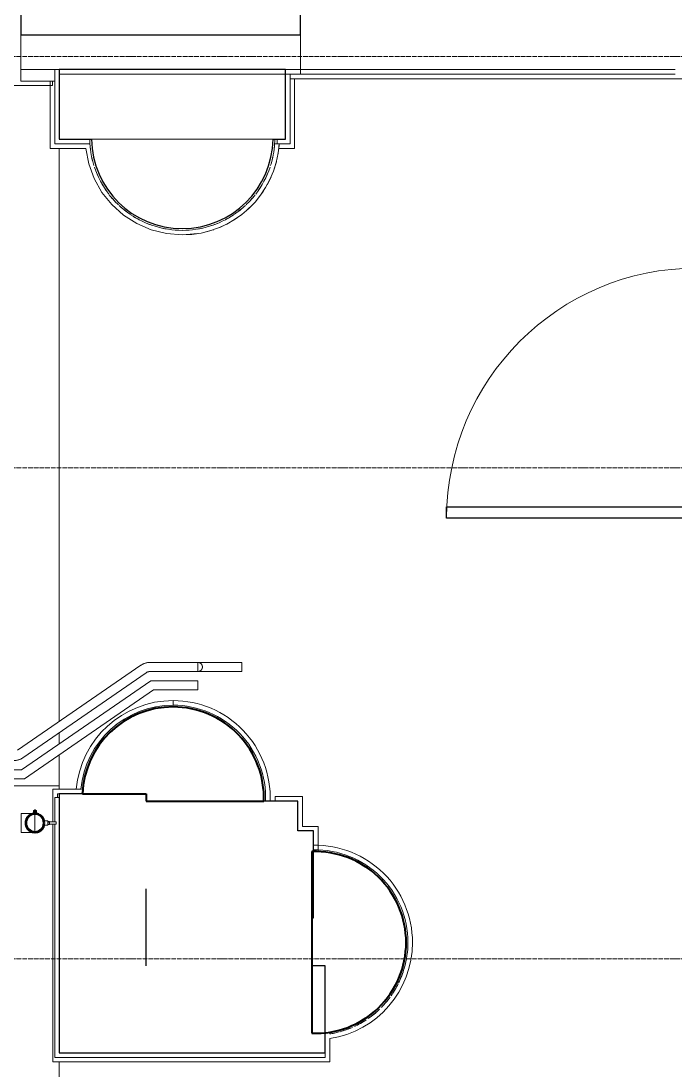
# Model space of a CAD drawing. Header units: millimetres. Extents: x -12447 to 83753, y -46415 to 46712.
# Drawn here: x 18241 to 21106, y -2645 to 1951 of the extents above; entities that cross this region are included whole.
import ezdxf

# ---------------------------------------------------------------- set-up
doc = ezdxf.new("R2010")
doc.units = ezdxf.units.MM
doc.linetypes.add('ADSK_Линия сетки', pattern=[25, 20, -2.5, 0, -2.5])
for name, color, linetype, lineweight in [('Двери', 7, 'Continuous', 9), ('Колонны', 7, 'Continuous', 18), ('Обобщенные модели', 7, 'Continuous', 18), ('Ограждение', 7, 'Continuous', 9), ('Оси', 7, 'Continuous', 9), ('Перекрытие', 7, 'Continuous', 18), ('Стены наружные', 7, 'Continuous', 18), ('Стены несущие', 7, 'Continuous', 30), ('Стены отделка', 7, 'Continuous', 30), ('Стены разрез', 7, 'Continuous', 30), ('Стены штриховка', 7, 'Continuous', 9)]:
    doc.layers.add(name, color=color, linetype=linetype, lineweight=lineweight)

# ---------------------------------------------------------------- blocks, each defined once
blk = doc.blocks.new('AC_ДверьВитражная_Однопольная_Алюминиевая - Остекленная Левая-6453477-План полов 1-го этажа')
at = {"layer": 'Двери'}
for p, q in [((-607.5, 0), (-607.5, 65)), ((-607.5, 65), (-537.5, 65)), ((-547.5, 50), (-547.5, 0)), ((-537.5, 50), (-547.5, 50)), ((-537.5, 65), (-537.5, 50)), ((537.5, 65), (607.5, 65)), ((537.5, 50), (537.5, 65)), ((547.5, 50), (537.5, 50)), ((547.5, 0), (547.5, 50)), ((607.5, 65), (607.5, 0)), ((-547.5, 0), (-607.5, 0)), ((607.5, 0), (547.5, 0))]:
    blk.add_line(p, q, dxfattribs=at)
at = {"layer": 'Двери', "lineweight": 30}
for p, q in [((497.5, -1095), (497.5, 0)), ((497.5, 0), (547.5, 0)), ((547.5, 0), (547.5, -1095)), ((547.5, -1095), (497.5, -1095))]:
    blk.add_line(p, q, dxfattribs=at)
at = {"layer": 'Двери'}
blk.add_arc((547.5, 0), 1095, 180, 270, dxfattribs=at)
blk = doc.blocks.new('Колонны 8 - Колонны 1-1075542-План полов 1-го этажа')
at = {"layer": 'Колонны'}
for start, end in [(83.5389, 89.0777), (74.1999, 78.3065), (64.8943, 69.0247), (55.6041, 59.7318), (46.3241, 50.4218), (37.0511, 41.0833), (27.7832, 31.6917), (18.5193, 22.1831), (9.2582, 12.3214), (347.6786, 350.7418), (337.8169, 341.4807), (328.3083, 332.2168), (318.9167, 322.9489), (309.5782, 313.6759), (290.9753, 295.1057), (300.2682, 304.3959), (270.9223, 276.4611), (281.6935, 285.8001)]:
    blk.add_arc((19403.5, -2154.7), 405.5, start, end, dxfattribs=at)
at = {"layer": 'Стены разрез'}
for start, end in [(0, 89.0598), (270.9402, 0)]:
    blk.add_arc((19403.5, -2154.7), 397.8, start, end, dxfattribs=at)
blk = doc.blocks.new('TN_ПВС 125-82_Водосточная труба - TN_ПВС 125-82_Водосточная труба-2851608-План полов 1-го этажа')
at = {"layer": 'Обобщенные модели', "lineweight": 40}
for radius, start, end in [(41.1, 151.0711, 178.9289), (38.8, 0, 180), (38.8, 180, 0), (41.1, 121.0711, 148.9289), (41.1, 91.0711, 118.9289), (41.1, 61.0711, 88.9289), (41.1, 31.0711, 58.9289), (41.1, 1.0711, 28.9289), (41.1, 181.0711, 208.9289), (41.1, 211.0711, 238.9289), (41.1, 241.0711, 268.9289), (41.1, 271.0711, 298.9289), (41.1, 301.0711, 328.9289), (41.1, 331.0711, 358.9289)]:
    blk.add_arc((0, 0), radius, start, end, dxfattribs=at)
blk = doc.blocks.new('_ Хомут универсальный - _ Хомут универсальный-2851609-План полов 1-го этажа')
at = {"layer": 'Обобщенные модели'}
for p, q in [((-5, 93.3), (-5, 63.3)), ((5, 93.3), (-5, 93.3)), ((5, 63.3), (5, 93.3)), ((10, 56.8), (-10, 56.8)), ((-10, 56.8), (-10, 42.1)), ((-6.9, 63.3), (0, 63.3)), ((-6.9, 63.3), (-6.9, 56.8)), ((0, 63.3), (6.9, 63.3)), ((0, 63.3), (0, 56.8)), ((6.9, 63.3), (6.9, 56.8)), ((10, 42.2), (10, 56.8)), ((-43.2, 2.5), (-56.9, 2.5)), ((-56.9, 2.5), (-56.9, -2.1)), ((-54.3, 6.3), (-50, 6.3)), ((-54.3, 6.3), (-54.3, 2.5)), ((-50, 6.3), (-45.7, 6.3)), ((-50, 6.3), (-50, 2.5)), ((-45.7, 6.3), (-45.7, 2.5)), ((-56.9, -2.1), (-43.2, -2.1)), ((-54.3, -2.1), (-54.3, -5.9)), ((-50, -5.9), (-54.3, -5.9)), ((-50, -2.1), (-50, -5.9)), ((-45.7, -5.9), (-50, -5.9)), ((-45.7, -2.1), (-45.7, -5.9))]:
    blk.add_line(p, q, dxfattribs=at)
for centre, radius, start, end in [((0, 0.1), 43.3, 182.992, 76.5871), ((0, 0), 43.3, 103.3472, 176.6899), ((0, 0), 41, 0, 180), ((0, 0), 41, 180, 0)]:
    blk.add_arc(centre, radius, start, end, dxfattribs=at)
blk = doc.blocks.new('_ Водосточный слив с хомутом универсальным - _ Водосточный слив с хомутом универсальным-2862675-План полов 1-го этажа')
at = {"layer": 'Обобщенные модели'}
for p, q in [((-13.7, 41.1), (-61, 41.1)), ((0, -38.8), (0, 38.8)), ((0, 38.8), (0, -38.8)), ((-61, -41.1), (-13.7, -41.1))]:
    blk.add_line(p, q, dxfattribs=at)
at = {"layer": 'Обобщенные модели', "flags": 128}
blk.add_lwpolyline([(-61, 41.1), (-61, 39.9), (-61, 36.4), (-61, 30.8), (-61, 23.3), (-61, 14.6), (-61, 5), (-61, -5), (-61, -14.6), (-61, -23.3), (-61, -30.8), (-61, -36.4), (-61, -39.9), (-61, -41.1)], dxfattribs=at)
at = {"layer": 'Обобщенные модели'}
for start, end in [(92.7801, 180), (180, 346.716), (13.284, 86.6773)]:
    blk.add_arc((0, 0), 43.6, start, end, dxfattribs=at)
blk = doc.blocks.new('Ограждение - Ограждение-2039143-План полов 1-го этажа')
at = {"layer": 'Ограждение'}
for p, q in [((18243.9, -1326.7), (18809.9, -936.7)), ((18809.9, -936.7), (19016.1, -936.7)), ((19016.1, -936.7), (19016.1, -976.7)), ((18256.3, -1366.7), (18822.4, -976.7)), ((18822.4, -976.7), (19016.1, -976.7)), ((17719.3, -1326.7), (18243.9, -1326.7)), ((17719.3, -1366.7), (18256.3, -1366.7))]:
    blk.add_line(p, q, dxfattribs=at)
blk = doc.blocks.new('Тип перил - Перила_Внутренний_-3098441-План полов 1-го этажа')
at = {"layer": 'Ограждение'}
for p, q in [((18767.1, -869), (18226.7, -1241.4)), ((19016.1, -856.7), (18806.8, -856.7)), ((18249.4, -1274.3), (18789.8, -902)), ((18806.8, -896.7), (19016.1, -896.7)), ((19016.1, -879), (19016.1, -874.3))]:
    blk.add_line(p, q, dxfattribs=at)
at = {"layer": 'Ограждение', "flags": 128}
for points in [[(18806.8, -856.7), (18804, -856.7), (18801.2, -856.9), (18798.4, -857.2), (18795.7, -857.6), (18792.9, -858.1), (18790.2, -858.7), (18787.5, -859.4), (18784.8, -860.2), (18782.2, -861.2), (18779.6, -862.2), (18777, -863.3), (18774.5, -864.6), (18772, -865.9), (18769.6, -867.4), (18767.3, -868.9), (18767.1, -869)], [(18789.8, -902), (18790.8, -901.3), (18791.8, -900.7), (18792.9, -900.1), (18793.9, -899.6), (18795, -899.1), (18796.2, -898.6), (18797.3, -898.2), (18798.4, -897.9), (18799.6, -897.6), (18800.8, -897.3), (18801.9, -897.1), (18803.1, -896.9), (18804.3, -896.8), (18805.5, -896.7), (18806.7, -896.7), (18806.8, -896.7)], [(18209.7, -1286.7), (18212.5, -1286.6), (18215.3, -1286.5), (18218, -1286.2), (18220.8, -1285.8), (18223.6, -1285.3), (18226.3, -1284.7), (18229, -1283.9), (18231.7, -1283.1), (18234.3, -1282.2), (18236.9, -1281.1), (18239.5, -1280), (18242, -1278.8), (18244.4, -1277.4), (18246.9, -1276), (18249.2, -1274.4), (18249.4, -1274.3)]]:
    blk.add_lwpolyline(points, dxfattribs=at)
blk = doc.blocks.new('Тип перил - D40-V77-План полов 1-го этажа')
at = {"layer": 'Ограждение', "flags": 128}
for points in [[(0, 20), (0.8, 20), (1.6, 19.9), (2.4, 19.9), (3.2, 19.7), (4, 19.6), (4.8, 19.4), (5.5, 19.2), (6.3, 19), (7, 18.7), (7.8, 18.4), (8.5, 18.1), (9.2, 17.7), (9.9, 17.4), (10.6, 16.9), (11.3, 16.5), (11.9, 16), (12.6, 15.6), (13.2, 15), (13.8, 14.5), (14.3, 13.9), (14.9, 13.3), (15.4, 12.7), (15.9, 12.1), (16.4, 11.5), (16.8, 10.8), (17.2, 10.1), (17.6, 9.4), (18, 8.7), (18.3, 8), (18.6, 7.2), (18.9, 6.5), (19.2, 5.7), (19.4, 5), (19.6, 4.2), (19.7, 3.4), (19.8, 2.6), (19.9, 1.8), (20, 1), (20, 0.2), (20, 0)], [(20, 0), (20, -0.8), (19.9, -1.6), (19.9, -2.4), (19.7, -3.2), (19.6, -4), (19.4, -4.8), (19.2, -5.5), (19, -6.3), (18.7, -7), (18.4, -7.8), (18.1, -8.5), (17.7, -9.2), (17.4, -9.9), (16.9, -10.6), (16.5, -11.3), (16, -11.9), (15.6, -12.6), (15, -13.2), (14.5, -13.8), (13.9, -14.3), (13.3, -14.9), (12.7, -15.4), (12.1, -15.9), (11.5, -16.4), (10.8, -16.8), (10.1, -17.2), (9.4, -17.6), (8.7, -18), (8, -18.3), (7.2, -18.6), (6.5, -18.9), (5.7, -19.2), (5, -19.4), (4.2, -19.6), (3.4, -19.7), (2.6, -19.8), (1.8, -19.9), (1, -20), (0.2, -20), (0, -20)]]:
    blk.add_lwpolyline(points, dxfattribs=at)
blk = doc.blocks.new('Тип перил - Перила_Внутренний_-V78-План полов 1-го этажа')
at = {"layer": 'Ограждение'}
for p, q in [((18226.7, -1241.4), (18767.1, -869)), ((18806.8, -856.7), (19016.1, -856.7)), ((19016.1, -856.7), (19016.1, -896.7)), ((18249.4, -1274.3), (18789.8, -902)), ((18806.8, -896.7), (19016.1, -896.7))]:
    blk.add_line(p, q, dxfattribs=at)
for centre, radius, start, end in [((18806.8, -926.7), 70, 90, 124.5671), ((18806.8, -926.7), 30, 90, 124.5671), ((18209.7, -1216.7), 70, 270, 304.5671)]:
    blk.add_arc(centre, radius, start, end, dxfattribs=at)
blk = doc.blocks.new('Тип перил - Перила_Внутренний_-3098458-План полов 1-го этажа')
at = {"layer": 'Ограждение'}
for p, q in [((19209.1, -856.7), (19016.1, -856.7)), ((19016.1, -896.7), (19209.1, -896.7)), ((19209.1, -879), (19209.1, -874.3))]:
    blk.add_line(p, q, dxfattribs=at)
at = {"layer": 'Ограждение', "flags": 128}
for points in [[(18806.8, -856.7), (18804, -856.7), (18801.2, -856.9), (18798.4, -857.2), (18795.7, -857.6), (18792.9, -858.1), (18790.2, -858.7), (18787.5, -859.4), (18784.8, -860.2), (18782.2, -861.2), (18779.6, -862.2), (18777, -863.3), (18774.5, -864.6), (18772, -865.9), (18769.6, -867.4), (18767.3, -868.9)], [(18209.7, -1286.7), (18212.5, -1286.6), (18215.3, -1286.5), (18218, -1286.2), (18220.8, -1285.8), (18223.6, -1285.3), (18226.3, -1284.7), (18229, -1283.9), (18231.7, -1283.1), (18234.3, -1282.2), (18236.9, -1281.1), (18239.5, -1280), (18242, -1278.8), (18244.4, -1277.4), (18246.9, -1276), (18249.2, -1274.4)]]:
    blk.add_lwpolyline(points, dxfattribs=at)
blk = doc.blocks.new('Тип перил - Перила_Внутренний_-V79-План полов 1-го этажа')
at = {"layer": 'Ограждение'}
for p, q in [((19016.1, -856.7), (19209.1, -856.7)), ((19209.1, -856.7), (19209.1, -896.7)), ((19016.1, -896.7), (19209.1, -896.7))]:
    blk.add_line(p, q, dxfattribs=at)

msp = doc.modelspace()

# ---------------------------------------------------------------- hatches: boundary and pattern name
at = {"layer": 'Колонны', "true_color": 0xfbfbf4}
for points in [[(18505.338, -1431.792), (18510.339, -1431.792), (18519.004, -1364.962), (18538.826, -1300.554), (18569.237, -1240.417), (18609.364, -1186.277), (18658.055, -1139.688), (18719.702, -1099.374), (18781.382, -1072.685), (18842.819, -1057.103), (18907.698, -1051.587), (18907.698, -1043.829), (18839.619, -1049.84), (18775.332, -1066.408), (18713.912, -1093.691), (18663.961, -1125.347), (18615.168, -1168.634), (18572.671, -1221.386), (18541.851, -1274.439), (18518.481, -1335.707), (18505.338, -1398.939), (18505.713, -1411.792), (18506.018, -1411.792), (18504.171, -1431.792)], [(19574.121, -2484.436), (19580.341, -2483.635), (19594.121, -2480.771), (19594.295, -2482.289), (19639.224, -2471.897), (19663.563, -2464.632), (19700.073, -2449.447), (19734.317, -2431.879), (19753.035, -2420.13), (19788.003, -2394.467), (19806.182, -2378.339), (19835.298, -2348.488), (19849.993, -2330.781), (19879.337, -2287.736), (19887.495, -2273.236), (19912.855, -2217.107), (19930.572, -2147.542), (19935.269, -2082.647), (19928.564, -2082.647), (19922.236, -2153.316), (19903.301, -2222.053), (19872.812, -2285.73), (19831.288, -2343.261), (19780.204, -2392.5), (19720.584, -2432.14), (19656.105, -2460.146), (19587.041, -2476.4), (19574.121, -2477.362), (19574.121, -2483.859)]]:
    msp.add_hatch(color=7, dxfattribs=at).paths.add_polyline_path(points)

# ---------------------------------------------------------------- linework, layer by layer
at = {"layer": 'Колонны', "lineweight": 40}
for p, q in [((18510.339, -1431.792), (18789.296, -1431.792)), ((18789.296, -1431.792), (18789.296, -1463.964)), ((18789.296, -1463.964), (19305.176, -1463.964)), ((19516.187, -1685.169), (19516.187, -2480.124))]:
    msp.add_line(p, q, dxfattribs=at)
at = {"layer": 'Колонны', "flags": 128}
msp.add_lwpolyline([(19305.176, -1463.964), (19306.728, -1463.964), (19308.281, -1463.964), (19309.834, -1463.964), (19311.386, -1463.964), (19312.908, -1463.964)], dxfattribs=at)
at = {"layer": 'Колонны', "lineweight": 40}
for centre, start, end in [((18907.698, -1449.334), 90, 177.472243), ((18907.698, -1449.334), 357.891963, 90), ((19530.818, -2082.647), 0, 92.108037), ((19530.818, -2082.647), 267.891963, 0)]:
    msp.add_arc(centre, 397.747, start, end, dxfattribs=at)
at = {"layer": 'Колонны'}
for start, end in [(347.115218, 350.308064), (336.803914, 340.610092), (326.861394, 330.904436), (317.04115, 321.187258), (307.276288, 311.452241), (297.541103, 301.687422), (278.995683, 281.92457), (287.82362, 291.867128)]:
    msp.add_arc((19530.818, -2082.647), 405.504, start, end, dxfattribs=at)
at = {"layer": 'Оси', "linetype": 'ADSK_Линия сетки'}
for p, q in [((-11646.57, 1795), (49917.893, 1795)), ((-11646.57, -5), (49917.893, -5)), ((-11646.57, -2155), (56004.853, -2155))]:
    msp.add_line(p, q, dxfattribs=at)
at = {"layer": 'Перекрытие'}
for p, q in [((18409.296, 1393.428), (18409.296, -1115.56)), ((18409.296, -1164.136), (18409.296, -1212.711)), ((18409.296, -1411.792), (18409.296, -1261.286)), ((17209.296, -1396.674), (18409.296, -1396.674)), ((18409.296, -2605.413), (18409.296, -3044.355))]:
    msp.add_line(p, q, dxfattribs=at)
at = {"layer": 'Стены наружные'}
for p, q in [((19466.426, 1738.232), (21106.426, 1738.232)), ((21106.426, 1718.232), (19466.426, 1718.232)), ((18379.296, 1668.326), (17359.296, 1668.326)), ((18369.296, 1393.428), (18369.296, 1688.232)), ((18379.296, 1668.326), (18379.296, 1688.232)), ((21160, 1698.232), (19420, 1698.232)), ((19440, 1698.232), (19440, 1393.428)), ((18524.903, 1393.428), (18369.296, 1393.428)), ((19363.032, 1413.428), (19352.492, 1413.428)), ((19370.786, 1393.314), (19366.956, 1366.463)), ((19440, 1393.428), (19370.809, 1393.428)), ((19016.642, 1020.047), (18947.856, 1014.45)), ((18907.698, -1023.829), (18907.698, -1043.829)), ((18381.037, -1411.792), (18506.928, -1411.792)), ((18381.037, -1554.743), (18381.037, -1411.792)), ((18409.296, -1431.792), (18401.037, -1431.792)), ((18401.037, -1431.792), (18401.037, -1448.607)), ((19354.296, -1444.355), (19474.296, -1444.355)), ((19354.296, -1444.355), (19354.296, -1464.355)), ((19474.296, -1444.355), (19474.296, -1574.657)), ((18381.037, -2605.554), (18381.037, -1564.197)), ((19474.296, -1574.657), (19543.529, -1574.657)), ((19543.529, -1574.657), (19543.529, -1679.773)), ((19594.121, -2480.771), (19594.121, -2483.18)), ((19594.121, -2503.416), (19594.121, -2605.554)), ((19594.121, -2605.554), (18381.037, -2605.554))]:
    msp.add_line(p, q, dxfattribs=at)
at = {"layer": 'Стены наружные', "flags": 128}
for points in [[(18524.926, 1393.314), (18537.982, 1325.686), (18561.843, 1260.934), (18595.858, 1200.891), (18639.132, 1147.135), (18690.527, 1101.081), (18748.691, 1063.94), (18812.094, 1036.69), (18879.069, 1020.047), (18947.856, 1014.45)], [(19360.08, 1334.476), (19357.73, 1325.686), (19349.148, 1298.49)], [(19337.148, 1268.187), (19333.868, 1260.934), (19320.288, 1234.181)], [(19303.637, 1206.56), (19299.854, 1200.891), (19281.13, 1175.424)], [(19260.457, 1151.278), (19256.58, 1147.135), (19232.632, 1123.805)], [(19208.783, 1103.843), (19205.185, 1101.081), (19175.9, 1080.728)], [(19150.019, 1065.543), (19147.021, 1063.94), (19111.952, 1047.373)], [(19085.762, 1037.418), (19083.618, 1036.69), (19040.675, 1024.703)]]:
    msp.add_lwpolyline(points, dxfattribs=at)
at = {"layer": 'Стены наружные'}
for centre, radius, start, end in [((18947.856, 1439.955), 405.504, 183.750842, 197.406591), ((18947.856, 1439.955), 425.504, 270, 356.425694), ((18947.856, 1439.955), 405.504, 342.593409, 356.249158), ((18947.856, 1439.955), 425.504, 353.722384, 356.425694), ((18947.856, 1439.955), 405.504, 198.543545, 217.422583), ((18947.856, 1439.955), 405.504, 322.577417, 341.456455), ((18947.856, 1439.955), 405.504, 217.961731, 226.39391), ((18947.856, 1439.955), 405.504, 313.60609, 322.038269), ((18947.856, 1439.955), 405.504, 226.919628, 235.710355), ((18947.856, 1439.955), 405.504, 235.829428, 270), ((18947.856, 1439.955), 405.504, 270, 304.170572), ((18947.856, 1439.955), 405.504, 304.289645, 313.080372), ((18907.698, -1449.334), 425.504, 90, 174.930624), ((18907.698, -1449.334), 405.504, 90, 174.680784), ((18907.698, -1449.334), 425.504, 357.976932, 90), ((18907.698, -1449.334), 405.504, 357.877107, 90), ((19530.818, -2082.647), 405.504, 0, 91.028209), ((19530.818, -2082.647), 425.504, 360, 90.979701), ((19530.818, -2082.647), 425.504, 278.555715, 360), ((19530.818, -2082.647), 405.504, 343.821135, 0), ((19530.818, -2082.647), 405.504, 334.120426, 343.723487), ((19530.818, -2082.647), 405.504, 324.904905, 333.433243), ((19530.818, -2082.647), 405.504, 315.550303, 323.905069), ((19530.818, -2082.647), 405.504, 304.761722, 313.825851), ((19530.818, -2082.647), 405.504, 294.918935, 303.272814), ((19530.818, -2082.647), 405.504, 278.9811, 285.00735), ((19530.818, -2082.647), 405.504, 285.558853, 293.570265)]:
    msp.add_arc(centre, radius, start, end, dxfattribs=at)
at = {"layer": 'Стены несущие'}
for p, q in [((18241.43, 2008.232), (18241.43, 1888.232)), ((19466.426, 1888.232), (19466.426, 2008.232)), ((19466.426, 1888.232), (18241.43, 1888.232)), ((19400, 1738.428), (18409.296, 1738.428)), ((18409.296, 1738.428), (18409.296, 1433.428)), ((19400, 1433.428), (19400, 1738.428)), ((18409.296, 1433.428), (18550.108, 1433.428)), ((19345.604, 1433.428), (19400, 1433.428)), ((18510.339, -1431.792), (18409.296, -1431.792)), ((18409.296, -1431.792), (18409.296, -2565.554)), ((18789.296, -1464.355), (18789.296, -1463.964)), ((19454.296, -1464.355), (18789.296, -1464.355)), ((19454.296, -1594.657), (19454.296, -1464.355)), ((19523.529, -1594.657), (19454.296, -1594.657)), ((19523.529, -1974.657), (19523.529, -1594.657)), ((18789.296, -2185.554), (18789.296, -1848.297)), ((19516.187, -2185.554), (19516.187, -1974.657)), ((19516.187, -1974.657), (19523.529, -1974.657)), ((19574.121, -2185.554), (19516.187, -2185.554)), ((19574.121, -2565.554), (19574.121, -2185.554)), ((18409.296, -2565.554), (19574.121, -2565.554))]:
    msp.add_line(p, q, dxfattribs=at)
at = {"layer": 'Стены отделка', "lineweight": 9}
for p, q in [((18241.43, 1888.232), (18241.43, 1688.232)), ((19466.426, 1718.232), (19466.426, 1888.232)), ((19466.426, 1738.232), (18389.296, 1738.232)), ((18389.296, 1738.232), (18389.296, 1413.428)), ((18409.296, 1718.232), (19400, 1718.232)), ((19420, 1718.232), (19466.426, 1718.232)), ((19420, 1413.428), (19420, 1718.232)), ((18241.43, 1688.232), (18389.296, 1688.232)), ((19363.032, 1433.428), (19363.032, 1413.428)), ((18389.296, 1413.428), (18543.22, 1413.428)), ((19363.032, 1413.428), (19420, 1413.428)), ((18389.296, -1448.607), (18389.296, -1554.743)), ((18409.296, -1448.607), (18389.296, -1448.607)), ((18389.296, -1564.31), (18389.296, -2585.554)), ((19574.121, -2585.554), (19574.121, -2565.554)), ((18389.296, -2585.554), (19574.121, -2585.554))]:
    msp.add_line(p, q, dxfattribs=at)
msp.add_arc((18947.856, 1439.955), 405.504, 180.922301, 183.750842, dxfattribs=at)
at = {"layer": 'Стены штриховка'}
for p, q in [((18241.43, 1738.232), (18389.296, 1738.232)), ((19420, 1718.232), (19400, 1718.232)), ((18550.108, 1433.428), (19345.604, 1433.428)), ((18789.296, -1431.792), (18510.339, -1431.792)), ((18789.296, -1463.964), (18789.296, -1431.792))]:
    msp.add_line(p, q, dxfattribs=at)

# ---------------------------------------------------------------- block references
at = {"layer": 'Двери', "color": 8, "true_color": 0x7f7f7f, "rotation": 269.9999999999999}
msp.add_blockref('AC_ДверьВитражная_Однопольная_Алюминиевая - Остекленная Левая-6453477-План полов 1-го этажа', (21201, 321.928), dxfattribs=at)
at = {"layer": 'Колонны', "rotation": 270.0000000000001}
msp.add_blockref('Колонны 8 - Колонны 1-1075542-План полов 1-го этажа', (21102.556, 20843.496), dxfattribs=at)
at = {"layer": 'Обобщенные модели'}
msp.add_blockref('_ Водосточный слив с хомутом универсальным - _ Водосточный слив с хомутом универсальным-2862675-План полов 1-го этажа', (18302.696, -1559.572), dxfattribs=at)
at = {"layer": 'Обобщенные модели', "rotation": 269.9999999999997}
msp.add_blockref('_ Хомут универсальный - _ Хомут универсальный-2851609-План полов 1-го этажа', (18302.696, -1559.572), dxfattribs=at)
at = {"layer": 'Обобщенные модели', "lineweight": 40, "rotation": 269.9999999999997}
msp.add_blockref('TN_ПВС 125-82_Водосточная труба - TN_ПВС 125-82_Водосточная труба-2851608-План полов 1-го этажа', (18302.696, -1559.572), dxfattribs=at)
at = {"layer": 'Ограждение'}
for name, p in [('Тип перил - Перила_Внутренний_-3098441-План полов 1-го этажа', (0, 0)), ('Тип перил - Перила_Внутренний_-V78-План полов 1-го этажа', (0, 0)), ('Тип перил - Перила_Внутренний_-3098458-План полов 1-го этажа', (0, 0)), ('Тип перил - Перила_Внутренний_-V79-План полов 1-го этажа', (0, 0)), ('Тип перил - D40-V77-План полов 1-го этажа', (19016.148, -876.674)), ('Ограждение - Ограждение-2039143-План полов 1-го этажа', (0, 0))]:
    msp.add_blockref(name, p, dxfattribs=at)

doc.saveas('drawing.dxf')
